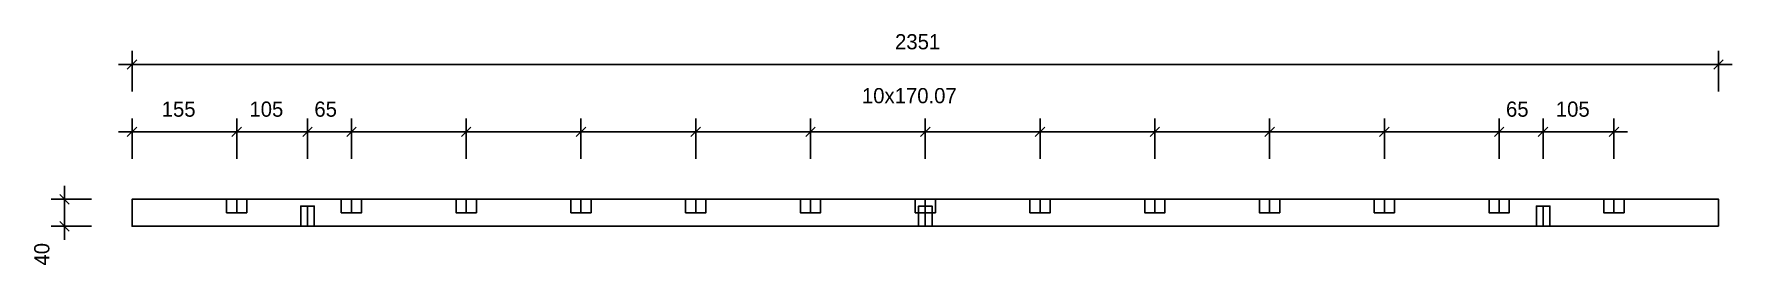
# Model space of a CAD drawing. Header units: millimetres. Extents: x -145 to 2371, y -58 to 285.
import ezdxf
from ezdxf.enums import TextEntityAlignment as Align

# ---------------------------------------------------------------- set-up
doc = ezdxf.new("R2010")
doc.units = ezdxf.units.MM
for name, color, linetype in [('CONTOUR', 7, 'CONTINUOUS'), ('DIMLINES', 7, 'CONTINUOUS'), ('DIMLINESTEXT', 7, 'CONTINUOUS'), ('DRILLINGSSIDE', 7, 'CONTINUOUS')]:
    doc.layers.add(name, color=color, linetype=linetype)

msp = doc.modelspace()

# ---------------------------------------------------------------- linework, layer by layer
at = {"layer": 'CONTOUR', "color": 0, "linetype": '0'}
msp.add_lwpolyline([(2350.999, 0), (0, 0), (0, 40), (2350.999, 40), (2350.999, 0)], dxfattribs=at)
at = {"layer": 'DIMLINES', "color": 0}
for p, q in [((0, 260), (0, 200)), ((2350.999, 260), (2350.999, 200)), ((-20, 240), (2370.999, 240)), ((7.071, 247.071), (-7.071, 232.929)), ((2358.07, 247.071), (2343.928, 232.929)), ((0, 160), (0, 100)), ((155.071, 160), (155.071, 100)), ((260, 160), (260, 100)), ((325.143, 160), (325.143, 100)), ((495.214, 160), (495.214, 100)), ((665.285, 160), (665.285, 100)), ((835.357, 160), (835.357, 100)), ((1005.428, 160), (1005.428, 100)), ((1175.499, 160), (1175.499, 100)), ((1345.571, 160), (1345.571, 100)), ((1515.642, 160), (1515.642, 100)), ((1685.714, 160), (1685.714, 100)), ((1855.785, 160), (1855.785, 100)), ((2025.856, 160), (2025.856, 100)), ((2090.999, 160), (2090.999, 100)), ((2195.928, 160), (2195.928, 100)), ((-20, 140), (2215.928, 140)), ((7.071, 147.071), (-7.071, 132.929)), ((162.142, 147.071), (148, 132.929)), ((267.071, 147.071), (252.929, 132.929)), ((332.214, 147.071), (318.072, 132.929)), ((502.285, 147.071), (488.143, 132.929)), ((672.356, 147.071), (658.214, 132.929)), ((842.428, 147.071), (828.286, 132.929)), ((1012.499, 147.071), (998.357, 132.929)), ((1182.571, 147.071), (1168.428, 132.929)), ((1352.642, 147.071), (1338.5, 132.929)), ((1522.713, 147.071), (1508.571, 132.929)), ((1692.785, 147.071), (1678.642, 132.929)), ((1862.856, 147.071), (1848.714, 132.929)), ((2032.927, 147.071), (2018.785, 132.929)), ((2098.07, 147.071), (2083.928, 132.929)), ((2202.999, 147.071), (2188.857, 132.929)), ((-100, -20), (-100, 60)), ((-120, 40), (-60, 40)), ((-107.071, 47.071), (-92.929, 32.929)), ((-120, 0), (-60, 0)), ((-107.071, 7.071), (-92.929, -7.071))]:
    msp.add_line(p, q, dxfattribs=at)
at = {"layer": 'DRILLINGSSIDE', "color": 3}
for p, q in [((155.071, 40), (155.071, 20)), ((260, 0), (260, 30)), ((325.143, 40), (325.143, 20)), ((495.214, 40), (495.214, 20)), ((665.285, 40), (665.285, 20)), ((835.357, 40), (835.357, 20)), ((1005.428, 40), (1005.428, 20)), ((1175.499, 40), (1175.499, 20)), ((1175.499, 0), (1175.499, 30)), ((1345.571, 40), (1345.571, 20)), ((1515.642, 40), (1515.642, 20)), ((1685.714, 40), (1685.714, 20)), ((1855.785, 40), (1855.785, 20)), ((2025.856, 40), (2025.856, 20)), ((2090.999, 0), (2090.999, 30)), ((2195.928, 40), (2195.928, 20))]:
    msp.add_line(p, q, dxfattribs=at)
at = {"layer": 'DRILLINGSSIDE', "color": 3, "linetype": '3'}
for points in [[(170.071, 40), (170.071, 20), (140.071, 20), (140.071, 40)], [(250, 0), (250, 30), (270, 30), (270, 0)], [(340.143, 40), (340.143, 20), (310.143, 20), (310.143, 40)], [(510.214, 40), (510.214, 20), (480.214, 20), (480.214, 40)], [(680.285, 40), (680.285, 20), (650.285, 20), (650.285, 40)], [(850.357, 40), (850.357, 20), (820.357, 20), (820.357, 40)], [(1020.428, 40), (1020.428, 20), (990.428, 20), (990.428, 40)], [(1190.499, 40), (1190.499, 20), (1160.499, 20), (1160.499, 40)], [(1165.499, 0), (1165.499, 30), (1185.499, 30), (1185.499, 0)], [(1360.571, 40), (1360.571, 20), (1330.571, 20), (1330.571, 40)], [(1530.642, 40), (1530.642, 20), (1500.642, 20), (1500.642, 40)], [(1700.714, 40), (1700.714, 20), (1670.714, 20), (1670.714, 40)], [(1870.785, 40), (1870.785, 20), (1840.785, 20), (1840.785, 40)], [(2040.856, 40), (2040.856, 20), (2010.856, 20), (2010.856, 40)], [(2080.999, 0), (2080.999, 30), (2100.999, 30), (2100.999, 0)], [(2210.928, 40), (2210.928, 20), (2180.928, 20), (2180.928, 40)]]:
    msp.add_lwpolyline(points, dxfattribs=at)

# ---------------------------------------------------------------- texts
at = {"layer": 'DIMLINESTEXT'}
for s, p in [('2351', (1130.696, 285)), ('10x170.07', (1081.575, 205)), ('155', (43.933, 185)), ('105', (173.933, 185)), ('65', (270.17, 185)), ('65', (2036.026, 185)), ('105', (2109.861, 185))]:
    msp.add_text(s, height=22.5, dxfattribs=at).set_placement(p, align=Align.TOP_LEFT)
msp.add_text('40', height=22.5, rotation=90, dxfattribs=at).set_placement((-145, -58.303), align=Align.TOP_LEFT)

doc.saveas('drawing.dxf')
